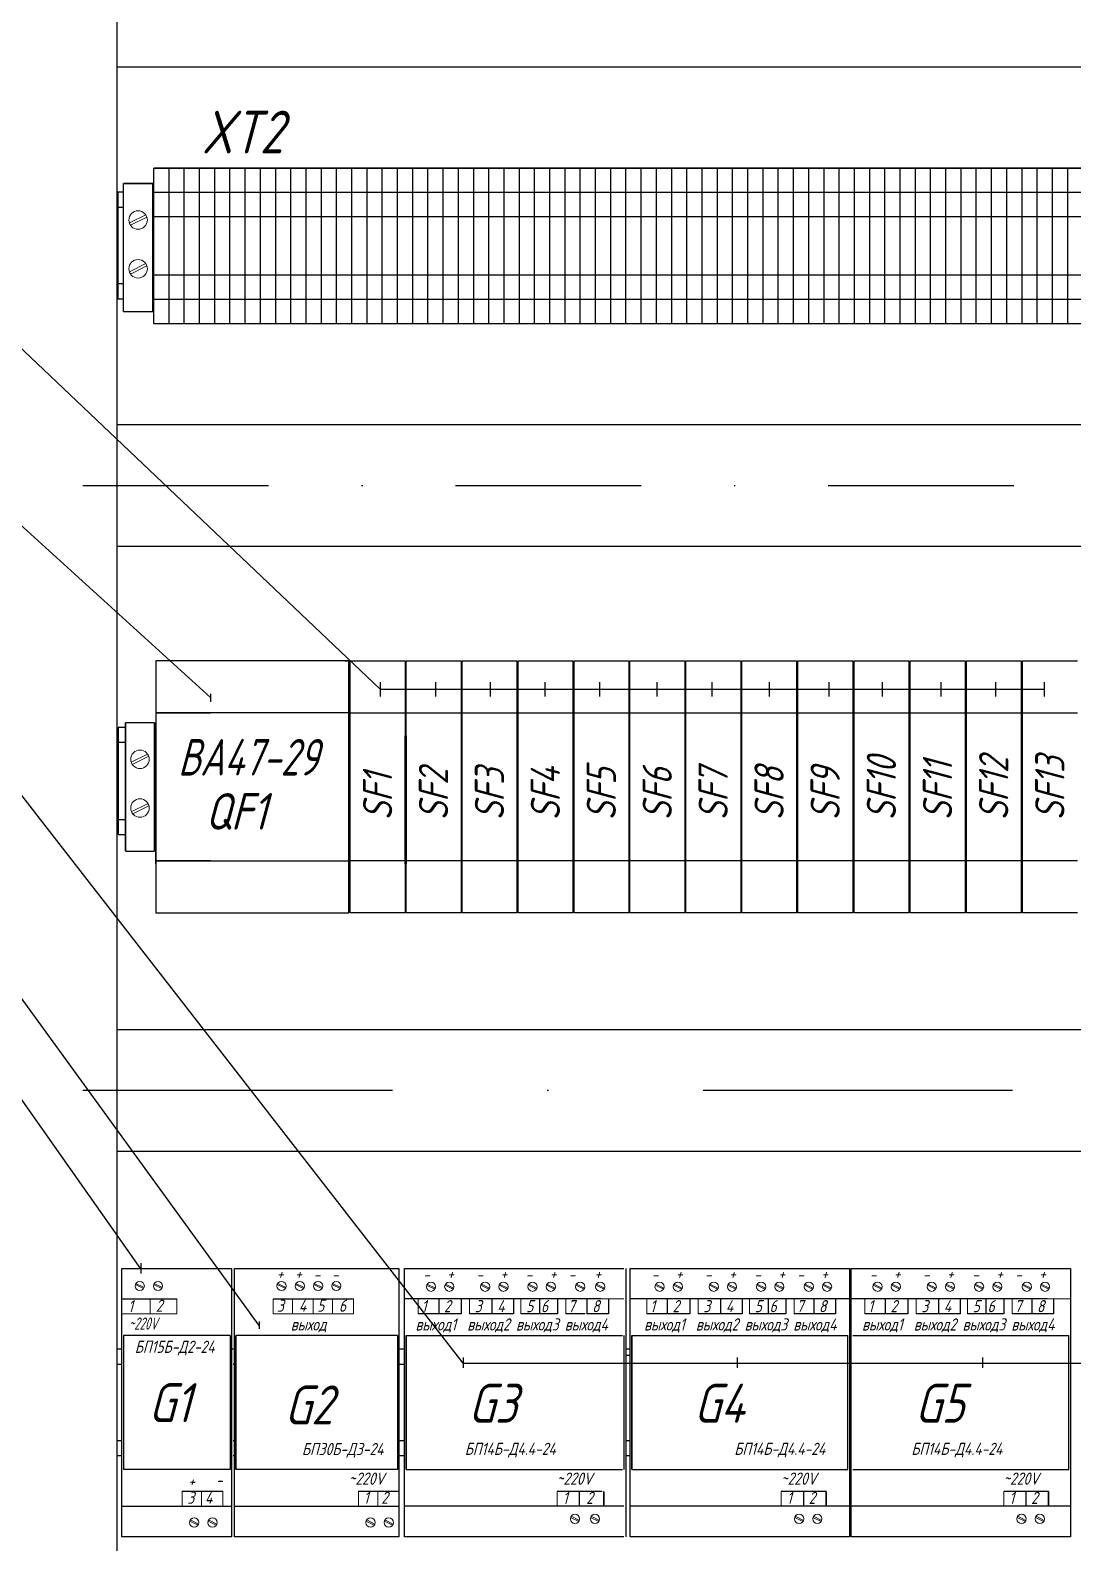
# Model space of a CAD drawing. Header units: millimetres. Extents: x 1012 to 5632, y 4 to 1530.
# Drawn here: x 1150.7 to 1236.3, y 441.6 to 565.6 of the extents above; entities that cross this region are included whole.
import ezdxf

# ---------------------------------------------------------------- set-up
doc = ezdxf.new("R2010")
doc.units = ezdxf.units.MM
doc.linetypes.add('DASHDOTX2', pattern=[50.8, 25.4, -12.7, 0, -12.7])
doc.styles.add('GOST тип А', font='GOST_A.TTF', dxfattribs={"oblique": 15})
doc.styles.get("Standard").update_dxf_attribs({"font": 'GOST_A.TTF', "width": 0.8, "oblique": 15, "height": 3})

msp = doc.modelspace()

# ---------------------------------------------------------------- linework, layer by layer
at = {"color": 7, "lineweight": 30}
for p, q in [((1157.8324, 624.5467), (1157.8324, 377.7865)), ((1157.8324, 562.6544), (1309.0824, 562.6544)), ((1202.1155, 554.3263), (1160.8655, 554.3263)), ((1160.8655, 541.5763), (1160.8655, 554.3263)), ((1162.1155, 541.5763), (1162.1155, 554.3263)), ((1163.3655, 541.5763), (1163.3655, 554.3263)), ((1164.6155, 541.5763), (1164.6155, 554.3263)), ((1165.8655, 541.5763), (1165.8655, 554.3263)), ((1167.1155, 541.5763), (1167.1155, 554.3263)), ((1168.3655, 541.5763), (1168.3655, 554.3263)), ((1169.6155, 541.5763), (1169.6155, 554.3263)), ((1170.8655, 541.5763), (1170.8655, 554.3263)), ((1172.1155, 541.5763), (1172.1155, 554.3263)), ((1173.3655, 541.5763), (1173.3655, 554.3263)), ((1174.6155, 541.5763), (1174.6155, 554.3263)), ((1175.8655, 541.5763), (1175.8655, 554.3263)), ((1177.1155, 541.5763), (1177.1155, 554.3263)), ((1178.3655, 541.5763), (1178.3655, 554.3263)), ((1179.6155, 541.5763), (1179.6155, 554.3263)), ((1180.8655, 541.5763), (1180.8655, 554.3263)), ((1182.1155, 541.5763), (1182.1155, 554.3263)), ((1183.3655, 541.5763), (1183.3655, 554.3263)), ((1184.6155, 541.5763), (1184.6155, 554.3263)), ((1185.8655, 541.5763), (1185.8655, 554.3263)), ((1187.1155, 541.5763), (1187.1155, 554.3263)), ((1188.3655, 541.5763), (1188.3655, 554.3263)), ((1189.6155, 541.5763), (1189.6155, 554.3263)), ((1190.8655, 541.5763), (1190.8655, 554.3263)), ((1192.1155, 541.5763), (1192.1155, 554.3263)), ((1192.1155, 541.5763), (1192.1155, 554.3263)), ((1193.3655, 541.5763), (1193.3655, 554.3263)), ((1193.3655, 541.5763), (1193.3655, 554.3263)), ((1194.6155, 541.5763), (1194.6155, 554.3263)), ((1194.6155, 541.5763), (1194.6155, 554.3263)), ((1195.8655, 541.5763), (1195.8655, 554.3263)), ((1195.8655, 541.5763), (1195.8655, 554.3263)), ((1197.1155, 541.5763), (1197.1155, 554.3263)), ((1197.1155, 541.5763), (1197.1155, 554.3263)), ((1198.3655, 541.5763), (1198.3655, 554.3263)), ((1198.3655, 541.5763), (1198.3655, 554.3263)), ((1199.6155, 541.5763), (1199.6155, 554.3263)), ((1199.6155, 541.5763), (1199.6155, 554.3263)), ((1200.8655, 541.5763), (1200.8655, 554.3263)), ((1200.8655, 541.5763), (1200.8655, 554.3263)), ((1200.8655, 541.5763), (1200.8655, 554.3263)), ((1202.1155, 541.5763), (1202.1155, 554.3263)), ((1202.1155, 541.5763), (1202.1155, 554.3263)), ((1202.1155, 541.5763), (1202.1155, 554.3263)), ((1305.8655, 554.3263), (1202.1155, 554.3263)), ((1203.3655, 541.5763), (1203.3655, 554.3263)), ((1203.3655, 541.5763), (1203.3655, 554.3263)), ((1204.6155, 541.5763), (1204.6155, 554.3263)), ((1204.6155, 541.5763), (1204.6155, 554.3263)), ((1205.8655, 541.5763), (1205.8655, 554.3263)), ((1205.8655, 541.5763), (1205.8655, 554.3263)), ((1207.1155, 541.5763), (1207.1155, 554.3263)), ((1208.3655, 541.5763), (1208.3655, 554.3263)), ((1209.6155, 541.5763), (1209.6155, 554.3263)), ((1210.8655, 541.5763), (1210.8655, 554.3263)), ((1212.1155, 541.5763), (1212.1155, 554.3263)), ((1213.3655, 541.5763), (1213.3655, 554.3263)), ((1214.6155, 541.5763), (1214.6155, 554.3263)), ((1215.8655, 541.5763), (1215.8655, 554.3263)), ((1215.8655, 541.5763), (1215.8655, 554.3263)), ((1217.1155, 541.5763), (1217.1155, 554.3263)), ((1217.1155, 541.5763), (1217.1155, 554.3263)), ((1218.3655, 541.5763), (1218.3655, 554.3263)), ((1218.3655, 541.5763), (1218.3655, 554.3263)), ((1219.6155, 541.5763), (1219.6155, 554.3263)), ((1219.6155, 541.5763), (1219.6155, 554.3263)), ((1220.8655, 541.5763), (1220.8655, 554.3263)), ((1220.8655, 541.5763), (1220.8655, 554.3263)), ((1222.1155, 541.5763), (1222.1155, 554.3263)), ((1222.1155, 541.5763), (1222.1155, 554.3263)), ((1223.3655, 541.5763), (1223.3655, 554.3263)), ((1223.3655, 541.5763), (1223.3655, 554.3263)), ((1224.6155, 541.5763), (1224.6155, 554.3263)), ((1224.6155, 541.5763), (1224.6155, 554.3263)), ((1225.8655, 541.5763), (1225.8655, 554.3263)), ((1225.8655, 541.5763), (1225.8655, 554.3263)), ((1227.1155, 541.5763), (1227.1155, 554.3263)), ((1227.1155, 541.5763), (1227.1155, 554.3263)), ((1227.1155, 541.5763), (1227.1155, 554.3263)), ((1228.3655, 541.5763), (1228.3655, 554.3263)), ((1228.3655, 541.5763), (1228.3655, 554.3263)), ((1228.3655, 541.5763), (1228.3655, 554.3263)), ((1229.6155, 541.5763), (1229.6155, 554.3263)), ((1229.6155, 541.5763), (1229.6155, 554.3263)), ((1230.8655, 541.5763), (1230.8655, 554.3263)), ((1230.8655, 541.5763), (1230.8655, 554.3263)), ((1232.1155, 541.5763), (1232.1155, 554.3263)), ((1232.1155, 541.5763), (1232.1155, 554.3263)), ((1233.3655, 541.5763), (1233.3655, 554.3263)), ((1233.3655, 541.5763), (1233.3655, 554.3263)), ((1234.6155, 541.5763), (1234.6155, 554.3263)), ((1234.6155, 541.5763), (1234.6155, 554.3263)), ((1235.8655, 541.5763), (1235.8655, 554.3263)), ((1235.8655, 541.5763), (1235.8655, 554.3263)), ((1158.3761, 552.3487), (1157.8993, 552.3487)), ((1157.8993, 552.3487), (1157.8993, 543.5987)), ((1158.1234, 552.3487), (1157.9025, 552.3487)), ((1158.3761, 542.5763), (1158.3761, 553.0763)), ((1158.3761, 553.0763), (1160.7761, 553.0763)), ((1160.7761, 542.5763), (1160.7761, 553.0763)), ((1305.8655, 552.3263), (1160.8761, 552.3263)), ((1158.3761, 551.0987), (1157.8993, 551.0987)), ((1158.1234, 551.0987), (1157.9237, 551.0987)), ((1305.8655, 550.3263), (1160.8761, 550.3263)), ((1158.3761, 544.8487), (1157.8993, 544.8487)), ((1158.1234, 544.8487), (1157.933, 544.8487)), ((1160.8761, 545.5763), (1305.8655, 545.5763)), ((1158.3761, 543.5987), (1157.8993, 543.5987)), ((1158.1234, 543.5987), (1157.933, 543.5987)), ((1160.8761, 543.5763), (1305.8655, 543.5763)), ((1158.3761, 542.5763), (1160.7761, 542.5763)), ((1160.8655, 541.5763), (1202.1155, 541.5763)), ((1202.1155, 541.5763), (1305.8655, 541.5763)), ((1157.8324, 533.3122), (1309.0824, 533.3122)), ((1157.8324, 523.3122), (1309.0824, 523.3122)), ((1161.0196, 513.9135), (1161.0196, 493.2632)), ((1176.864, 513.9135), (1161.0196, 513.9135)), ((1176.5469, 513.9135), (1176.864, 513.9135)), ((1176.864, 493.2632), (1176.864, 513.9135)), ((1176.989, 493.2632), (1176.989, 513.9135)), ((1176.989, 513.9135), (1181.489, 513.9135)), ((1181.489, 513.9135), (1181.489, 493.2632)), ((1181.5793, 493.2632), (1181.5793, 513.9135)), ((1181.5793, 513.9135), (1186.0793, 513.9135)), ((1186.0793, 513.9135), (1186.0793, 493.2632)), ((1186.1697, 493.2632), (1186.1697, 513.9135)), ((1186.1697, 513.9135), (1190.6697, 513.9135)), ((1190.6697, 513.9135), (1190.6697, 493.2632)), ((1190.7601, 493.2632), (1190.7601, 513.9135)), ((1190.7601, 513.9135), (1195.2601, 513.9135)), ((1195.2601, 513.9135), (1195.2601, 493.2632)), ((1195.3505, 493.2632), (1195.3505, 513.9135)), ((1195.3505, 513.9135), (1199.8505, 513.9135)), ((1199.8505, 513.9135), (1199.8505, 493.2632)), ((1199.9409, 493.2632), (1199.9409, 513.9135)), ((1199.9409, 513.9135), (1204.4409, 513.9135)), ((1204.4409, 513.9135), (1204.4409, 493.2632)), ((1204.5313, 493.2632), (1204.5313, 513.9135)), ((1204.5313, 513.9135), (1209.0313, 513.9135)), ((1209.0313, 513.9135), (1209.0313, 493.2632)), ((1209.1217, 493.2632), (1209.1217, 513.9135)), ((1209.1217, 513.9135), (1213.6217, 513.9135)), ((1213.6217, 513.9135), (1213.6217, 493.2632)), ((1213.7252, 493.2632), (1213.7252, 513.9135)), ((1213.7252, 513.9135), (1218.2252, 513.9135)), ((1218.2252, 513.9135), (1218.2252, 493.2632)), ((1218.3341, 493.2632), (1218.3341, 513.9135)), ((1218.3341, 513.9135), (1222.8341, 513.9135)), ((1222.8341, 513.9135), (1222.8341, 493.2632)), ((1222.9429, 493.2632), (1222.9429, 513.9135)), ((1222.9429, 513.9135), (1227.4429, 513.9135)), ((1227.4429, 513.9135), (1227.4429, 493.2632)), ((1227.5517, 493.2632), (1227.5517, 513.9135)), ((1227.5517, 513.9135), (1232.0517, 513.9135)), ((1232.0517, 513.9135), (1232.0517, 493.2632)), ((1232.1605, 493.2632), (1232.1605, 513.9135)), ((1232.1605, 513.9135), (1236.6605, 513.9135)), ((1160.9279, 508.844), (1158.5279, 508.844)), ((1158.5279, 498.344), (1158.5279, 508.844)), ((1158.5279, 498.344), (1158.5279, 508.844)), ((1158.5279, 508.844), (1158.5279, 498.344)), ((1158.5279, 498.344), (1158.5279, 508.844)), ((1158.5279, 498.344), (1158.5279, 508.844)), ((1158.5279, 508.844), (1158.5279, 498.344)), ((1158.5279, 498.344), (1158.5279, 508.844)), ((1158.5279, 498.344), (1158.5279, 508.844)), ((1158.5279, 498.344), (1158.5279, 508.844)), ((1158.5279, 498.344), (1158.5279, 508.844)), ((1158.5279, 508.844), (1158.5279, 498.344)), ((1158.5279, 498.344), (1158.5279, 508.844)), ((1158.5279, 498.344), (1158.5279, 508.844)), ((1158.5279, 508.844), (1158.5279, 498.344)), ((1160.9279, 498.344), (1160.9279, 508.844)), ((1160.9279, 508.844), (1160.9279, 498.344)), ((1160.9279, 498.344), (1160.9279, 508.844)), ((1160.9279, 508.844), (1160.9279, 498.344)), ((1160.9279, 498.344), (1160.9279, 508.844)), ((1160.9279, 498.344), (1160.9279, 508.844)), ((1160.9279, 498.344), (1160.9279, 508.844)), ((1160.9279, 508.844), (1160.9279, 498.344)), ((1160.9279, 498.344), (1160.9279, 508.844)), ((1160.9279, 498.344), (1160.9279, 508.844)), ((1157.9515, 508.4591), (1157.9515, 499.7091)), ((1158.5279, 508.4591), (1157.9515, 508.4591)), ((1161.0196, 497.2632), (1161.0196, 507.7632)), ((1181.489, 497.2632), (1181.489, 507.7632)), ((1181.5793, 497.2632), (1181.5793, 507.7632)), ((1181.5793, 507.7632), (1181.5793, 497.2632)), ((1181.5793, 497.2632), (1181.5793, 507.7632)), ((1181.5793, 497.2632), (1181.5793, 507.7632)), ((1181.5793, 497.2632), (1181.5793, 507.7632)), ((1181.5793, 507.7632), (1181.5793, 497.2632)), ((1181.5793, 497.2632), (1181.5793, 507.7632)), ((1181.5793, 497.2632), (1181.5793, 507.7632)), ((1158.5279, 507.2091), (1157.9515, 507.2091)), ((1176.9728, 507.3213), (1176.864, 507.3213)), ((1213.7252, 507.3213), (1213.6217, 507.3213)), ((1218.3341, 507.3213), (1218.2252, 507.3213)), ((1222.9429, 507.3213), (1222.8341, 507.3213)), ((1227.5517, 507.3213), (1227.4429, 507.3213)), ((1232.1605, 507.3213), (1232.0517, 507.3213)), ((1176.9728, 506.0713), (1176.864, 506.0713)), ((1213.7252, 506.0713), (1213.6217, 506.0713)), ((1218.3341, 506.0713), (1218.2252, 506.0713)), ((1222.9429, 506.0713), (1222.8341, 506.0713)), ((1227.5517, 506.0713), (1227.4429, 506.0713)), ((1232.1605, 506.0713), (1232.0517, 506.0713)), ((1158.5279, 500.8882), (1157.9515, 500.8882)), ((1158.5279, 499.6382), (1157.9515, 499.6382)), ((1176.9728, 499.8213), (1176.864, 499.8213)), ((1213.7252, 499.8213), (1213.6217, 499.8213)), ((1218.3341, 499.8213), (1218.2252, 499.8213)), ((1222.9429, 499.8213), (1222.8341, 499.8213)), ((1227.5517, 499.8213), (1227.4429, 499.8213)), ((1232.1605, 499.8213), (1232.0517, 499.8213)), ((1160.9279, 498.2731), (1158.5279, 498.2731)), ((1176.9728, 498.5713), (1176.864, 498.5713)), ((1213.7252, 498.5713), (1213.6217, 498.5713)), ((1218.3341, 498.5713), (1218.2252, 498.5713)), ((1222.9429, 498.5713), (1222.8341, 498.5713)), ((1227.5517, 498.5713), (1227.4429, 498.5713)), ((1232.1605, 498.5713), (1232.0517, 498.5713)), ((1161.0196, 493.2632), (1176.864, 493.2632)), ((1181.489, 493.2632), (1176.989, 493.2632)), ((1186.0793, 493.2632), (1181.5793, 493.2632)), ((1190.6697, 493.2632), (1186.1697, 493.2632)), ((1195.2601, 493.2632), (1190.7601, 493.2632)), ((1199.8505, 493.2632), (1195.3505, 493.2632)), ((1204.4409, 493.2632), (1199.9409, 493.2632)), ((1209.0313, 493.2632), (1204.5313, 493.2632)), ((1213.6217, 493.2632), (1209.1217, 493.2632)), ((1218.2252, 493.2632), (1213.7252, 493.2632)), ((1222.8341, 493.2632), (1218.3341, 493.2632)), ((1227.4429, 493.2632), (1222.9429, 493.2632)), ((1232.0517, 493.2632), (1227.5517, 493.2632)), ((1236.6605, 493.2632), (1232.1605, 493.2632)), ((1157.8324, 483.694), (1284.0824, 483.694)), ((1157.8324, 483.694), (1309.0824, 483.694)), ((1157.8324, 473.694), (1284.0824, 473.694)), ((1157.8324, 473.694), (1284.0824, 473.694)), ((1157.8324, 473.694), (1309.0824, 473.694)), ((1158.2522, 464.0795), (1167.2522, 464.0795)), ((1158.2522, 442.0795), (1158.2522, 464.0795)), ((1167.2522, 464.0795), (1167.2522, 442.0795)), ((1167.4768, 442.0795), (1167.4768, 464.0795)), ((1167.4768, 464.0795), (1180.9768, 464.0795)), ((1167.4768, 442.0795), (1167.4768, 464.0795)), ((1180.9768, 464.0795), (1180.9768, 442.0795)), ((1181.4489, 442.0795), (1181.4489, 464.0795)), ((1181.4489, 442.0795), (1181.4489, 464.0795)), ((1181.4489, 464.0795), (1199.4489, 464.0795)), ((1199.5908, 464.0795), (1199.5908, 442.0795)), ((1199.9593, 442.0795), (1199.9593, 464.0795)), ((1199.9593, 442.0795), (1199.9593, 464.0795)), ((1199.9593, 464.0795), (1217.9593, 464.0795)), ((1217.9593, 464.0795), (1217.9593, 442.0795)), ((1218.0967, 442.0795), (1218.0967, 464.0795)), ((1218.0967, 464.0795), (1236.0967, 464.0795)), ((1236.0967, 464.0795), (1236.0967, 442.0795)), ((1158.2293, 457.4545), (1157.8608, 457.4545)), ((1167.4768, 457.4545), (1167.2522, 457.4545)), ((1181.4489, 457.4545), (1180.9768, 457.4545)), ((1199.9593, 457.4545), (1199.5908, 457.4545)), ((1199.9593, 456.9545), (1199.5908, 456.9545)), ((1218.0815, 457.5416), (1218.0815, 457.5416)), ((1218.0815, 457.0416), (1218.0815, 457.0416)), ((1158.2293, 456.2045), (1157.8608, 456.2045)), ((1167.4768, 456.2045), (1167.3679, 456.2045)), ((1181.4489, 456.2045), (1180.9768, 456.2045)), ((1158.2293, 449.9545), (1157.8608, 449.9545)), ((1167.4768, 449.9545), (1167.3679, 449.9545)), ((1181.4489, 449.9545), (1180.9768, 449.9545)), ((1199.9593, 449.9545), (1199.5908, 449.9545)), ((1218.0696, 450.0416), (1218.0696, 450.0416)), ((1158.2293, 448.7045), (1157.8608, 448.7045)), ((1167.4768, 448.7045), (1167.3679, 448.7045)), ((1181.4489, 448.7045), (1180.9768, 448.7045)), ((1199.9593, 448.7045), (1199.5908, 448.7045)), ((1218.0696, 448.7916), (1218.0696, 448.7916)), ((1167.2522, 442.0795), (1158.2522, 442.0795)), ((1180.9768, 442.0795), (1167.4768, 442.0795)), ((1199.4489, 442.0795), (1181.4489, 442.0795)), ((1217.9593, 442.0795), (1199.9593, 442.0795)), ((1236.0967, 442.0795), (1218.0967, 442.0795))]:
    msp.add_line(p, q, dxfattribs=at)
at = {"color": 7}
for p, q in [((1179.4409, 511.609), (1134.8413, 553.8963)), ((1160.8655, 554.3263), (1262.1155, 554.3263)), ((1175.8655, 554.3263), (1175.8655, 554.3263)), ((1160.7761, 553.0763), (1158.3761, 553.0763)), ((1160.8655, 541.5763), (1175.8655, 541.5763)), ((1175.8655, 541.5763), (1175.8655, 541.5763)), ((1165.5196, 510.9135), (1134.4332, 539.0639)), ((1186.2398, 456.3146), (1133.7528, 523.7898)), ((1165.5196, 511.2043), (1165.5196, 510.5606)), ((1179.4409, 512.1751), (1179.4409, 510.9995)), ((1179.4409, 511.609), (1233.9324, 511.609)), ((1183.9863, 512.1751), (1183.9863, 510.9995)), ((1188.4638, 512.1751), (1188.4638, 510.9995)), ((1192.9414, 512.1751), (1192.9414, 510.9995)), ((1197.4529, 512.1751), (1197.4529, 510.9995)), ((1202.134, 512.1751), (1202.134, 510.9995)), ((1206.6572, 512.1751), (1206.6572, 510.9995)), ((1211.3722, 512.1751), (1211.3722, 510.9995)), ((1216.2568, 512.1751), (1216.2568, 510.9995)), ((1220.6326, 512.1751), (1220.6326, 510.9995)), ((1225.4622, 512.1751), (1225.4622, 510.9995)), ((1229.9397, 512.1751), (1229.9397, 510.9995)), ((1233.9424, 512.1751), (1233.9424, 510.9995)), ((1161.0196, 509.6635), (1165.5196, 509.6635)), ((1176.864, 509.6635), (1161.0196, 509.6635)), ((1177.0215, 509.6635), (1181.5215, 509.6635)), ((1181.5793, 509.6635), (1186.0793, 509.6635)), ((1186.1697, 509.6635), (1190.6697, 509.6635)), ((1190.7601, 509.6635), (1195.2601, 509.6635)), ((1195.3505, 509.6635), (1199.8505, 509.6635)), ((1199.9409, 509.6635), (1204.4409, 509.6635)), ((1204.5313, 509.6635), (1209.0313, 509.6635)), ((1209.1217, 509.6635), (1213.6217, 509.6635)), ((1213.7252, 509.6635), (1218.2252, 509.6635)), ((1218.3341, 509.6635), (1222.8341, 509.6635)), ((1222.9429, 509.6635), (1227.4429, 509.6635)), ((1227.5517, 509.6635), (1232.0517, 509.6635)), ((1232.1605, 509.6635), (1236.6605, 509.6635)), ((1169.5075, 459.3964), (1134.1026, 508.1118)), ((1159.7925, 464.0475), (1133.978, 500.6822)), ((1170.265, 500.4999), (1170.265, 500.4999)), ((1165.5196, 497.5132), (1161.0196, 497.5132)), ((1161.0196, 497.5132), (1176.864, 497.5132)), ((1181.4882, 497.5132), (1176.9882, 497.5132)), ((1186.0793, 497.5132), (1181.5793, 497.5132)), ((1190.6697, 497.5132), (1186.1697, 497.5132)), ((1195.2601, 497.5132), (1190.7601, 497.5132)), ((1199.8505, 497.5132), (1195.3505, 497.5132)), ((1204.4409, 497.5132), (1199.9409, 497.5132)), ((1209.0313, 497.5132), (1204.5313, 497.5132)), ((1213.6217, 497.5132), (1209.1217, 497.5132)), ((1218.2252, 497.5132), (1213.7252, 497.5132)), ((1222.8341, 497.5132), (1218.3341, 497.5132)), ((1227.4429, 497.5132), (1222.9429, 497.5132)), ((1232.0517, 497.5132), (1227.5517, 497.5132)), ((1236.6605, 497.5132), (1232.1605, 497.5132)), ((1159.7925, 464.5053), (1159.7925, 463.6688)), ((1158.2522, 461.5795), (1162.7522, 461.5795)), ((1158.2522, 461.5795), (1162.7522, 461.5795)), ((1170.6544, 461.5795), (1177.2409, 461.5795)), ((1170.6544, 461.5795), (1177.2409, 461.5795)), ((1170.6544, 461.5795), (1177.2409, 461.5795)), ((1170.6544, 461.5795), (1177.2409, 461.5795)), ((1197.5392, 461.5795), (1181.4489, 461.5795)), ((1183.9071, 461.5795), (1181.4489, 461.5795)), ((1184.2455, 461.5795), (1184.2455, 460.3637)), ((1186.0873, 461.5795), (1186.0873, 460.3637)), ((1188.6121, 461.5795), (1188.6121, 460.3637)), ((1190.3907, 461.5795), (1190.3907, 460.3637)), ((1192.5104, 461.5795), (1192.5104, 460.3637)), ((1193.9858, 461.5795), (1193.9858, 460.3637)), ((1196.4026, 461.5795), (1196.4026, 460.3637)), ((1198.1812, 461.5795), (1198.1812, 460.3637)), ((1217.9593, 461.5795), (1199.9593, 461.5795)), ((1203.0059, 461.5795), (1203.0059, 460.3637)), ((1204.8478, 461.5795), (1204.8478, 460.3637)), ((1207.3725, 461.5795), (1207.3725, 460.3637)), ((1209.1512, 461.5795), (1209.1512, 460.3637)), ((1211.2708, 461.5795), (1211.2708, 460.3637)), ((1212.7462, 461.5795), (1212.7462, 460.3637)), ((1215.021, 461.5795), (1215.021, 460.3637)), ((1216.7997, 461.5795), (1216.7997, 460.3637)), ((1234.1871, 461.5795), (1218.0967, 461.5795)), ((1220.5549, 461.5795), (1218.0967, 461.5795)), ((1220.8933, 461.5795), (1220.8933, 460.3637)), ((1222.7352, 461.5795), (1222.7352, 460.3637)), ((1225.26, 461.5795), (1225.26, 460.3637)), ((1227.0386, 461.5795), (1227.0386, 460.3637)), ((1229.1582, 461.5795), (1229.1582, 460.3637)), ((1230.6337, 461.5795), (1230.6337, 460.3637)), ((1232.9084, 461.5795), (1232.9084, 460.3637)), ((1234.6871, 461.5795), (1234.6871, 460.3637)), ((1184.2455, 460.3637), (1182.5652, 460.3637)), ((1186.0873, 460.3637), (1184.2455, 460.3637)), ((1188.6121, 460.3637), (1186.7703, 460.3637)), ((1190.3907, 460.3637), (1188.6121, 460.3637)), ((1192.8272, 460.3637), (1190.9853, 460.3637)), ((1193.9858, 460.3637), (1192.8272, 460.3637)), ((1196.2606, 460.3637), (1194.6688, 460.3637)), ((1198.1812, 460.3637), (1196.4026, 460.3637)), ((1203.0059, 460.3637), (1201.3256, 460.3637)), ((1204.8478, 460.3637), (1203.0059, 460.3637)), ((1207.3725, 460.3637), (1205.5307, 460.3637)), ((1209.1512, 460.3637), (1207.3725, 460.3637)), ((1211.5876, 460.3637), (1209.7458, 460.3637)), ((1212.7462, 460.3637), (1211.5876, 460.3637)), ((1215.021, 460.3637), (1213.4292, 460.3637)), ((1216.7997, 460.3637), (1215.021, 460.3637)), ((1220.8933, 460.3637), (1219.2131, 460.3637)), ((1222.7352, 460.3637), (1220.8933, 460.3637)), ((1225.26, 460.3637), (1223.4181, 460.3637)), ((1227.0386, 460.3637), (1225.26, 460.3637)), ((1229.475, 460.3637), (1227.6332, 460.3637)), ((1230.6337, 460.3637), (1229.475, 460.3637)), ((1232.9084, 460.3637), (1231.3166, 460.3637)), ((1234.6871, 460.3637), (1232.9084, 460.3637)), ((1169.5075, 459.7323), (1169.5075, 459.1306)), ((1167.1272, 458.5795), (1158.3772, 458.5795)), ((1158.3772, 458.5795), (1158.3772, 447.5795)), ((1167.1272, 458.5795), (1167.1272, 447.5795)), ((1167.6018, 447.5795), (1167.6018, 458.5795)), ((1167.6018, 458.5795), (1167.6018, 447.5795)), ((1180.8518, 458.5795), (1167.6018, 458.5795)), ((1180.8518, 458.5795), (1180.8518, 447.5795)), ((1181.5739, 458.5795), (1181.5739, 447.5795)), ((1181.5739, 447.5795), (1181.5739, 458.5795)), ((1181.5739, 458.5795), (1199.3239, 458.5795)), ((1199.4658, 447.5795), (1199.4658, 458.5795)), ((1200.0843, 458.5795), (1200.0843, 447.5795)), ((1200.0843, 447.5795), (1200.0843, 458.5795)), ((1200.0843, 458.5795), (1217.8343, 458.5795)), ((1217.8343, 447.5795), (1217.8343, 458.5795)), ((1218.2217, 458.5795), (1235.9717, 458.5795)), ((1235.9717, 447.5795), (1235.9717, 458.5795)), ((1186.2398, 456.7724), (1186.2398, 455.9359)), ((1208.7447, 456.7724), (1208.7447, 455.9359)), ((1228.8708, 456.7724), (1228.8708, 455.9359)), ((1186.2398, 456.3146), (1246.8166, 456.3146)), ((1167.1272, 447.5795), (1158.3772, 447.5795)), ((1180.8518, 447.5795), (1167.6018, 447.5795)), ((1181.5739, 447.5795), (1199.3239, 447.5795)), ((1200.0843, 447.5795), (1217.8343, 447.5795)), ((1218.2217, 447.5795), (1235.9717, 447.5795)), ((1163.1996, 445.8087), (1166.5156, 445.8087)), ((1163.9736, 445.8087), (1166.5156, 445.8087)), ((1163.9736, 445.8087), (1166.5156, 445.8087)), ((1163.9736, 445.8087), (1166.5156, 445.8087)), ((1177.6694, 445.8087), (1180.9855, 445.8087)), ((1178.4434, 445.8087), (1180.9855, 445.8087)), ((1178.4434, 445.8087), (1180.9855, 445.8087)), ((1178.4434, 445.8087), (1180.9855, 445.8087)), ((1195.8078, 445.7953), (1193.966, 445.7953)), ((1197.6496, 445.7953), (1195.8078, 445.7953)), ((1195.8078, 444.5795), (1195.8078, 445.7953)), ((1197.7916, 445.7953), (1197.7916, 444.5795)), ((1197.7916, 444.5795), (1197.7916, 445.7953)), ((1214.1997, 445.7953), (1212.3579, 445.7953)), ((1216.0416, 445.7953), (1214.1997, 445.7953)), ((1214.1997, 444.5795), (1214.1997, 445.7953)), ((1216.0416, 445.7953), (1216.0416, 444.5795)), ((1216.0416, 444.5795), (1216.0416, 445.7953)), ((1232.4556, 445.7953), (1230.6138, 445.7953)), ((1234.2975, 445.7953), (1232.4556, 445.7953)), ((1232.4556, 444.5795), (1232.4556, 445.7953)), ((1234.2975, 445.7953), (1234.2975, 444.5795)), ((1234.2975, 444.5795), (1234.2975, 445.7953)), ((1158.2522, 444.5795), (1167.2522, 444.5795)), ((1167.4768, 444.5795), (1180.9768, 444.5795)), ((1195.8078, 444.5795), (1181.4489, 444.5795)), ((1199.4489, 444.5795), (1195.8078, 444.5795)), ((1214.4497, 444.5795), (1199.9593, 444.5795)), ((1217.9593, 444.5795), (1214.1997, 444.5795)), ((1232.4556, 444.5795), (1218.0967, 444.5795)), ((1236.0967, 444.5795), (1232.4556, 444.5795))]:
    msp.add_line(p, q, dxfattribs=at)
at = {"color": 7, "linetype": 'Continuous', "lineweight": 0}
for p, q in [((1158.8572, 549.8332), (1160.2032, 550.5039)), ((1158.9491, 549.6488), (1160.2951, 550.3194)), ((1158.8572, 545.8332), (1160.2032, 546.5039)), ((1158.9491, 545.6488), (1160.2951, 546.3194)), ((1159.009, 505.6009), (1160.3549, 506.2716)), ((1159.1009, 505.4165), (1160.4468, 506.0871)), ((1159.009, 501.53), (1160.3549, 502.2006)), ((1159.1009, 501.3455), (1160.4468, 502.0162)), ((1160.0224, 462.4273), (1159.3494, 462.7627)), ((1160.0224, 462.4273), (1159.3494, 462.7627)), ((1160.0684, 462.5196), (1159.3954, 462.8549)), ((1160.0684, 462.5196), (1159.3954, 462.8549)), ((1161.5224, 462.4273), (1160.8494, 462.7627)), ((1161.5224, 462.4273), (1160.8494, 462.7627)), ((1161.5684, 462.5196), (1160.8954, 462.8549)), ((1161.5684, 462.5196), (1160.8954, 462.8549)), ((1171.6595, 462.4273), (1170.9866, 462.7627)), ((1171.6595, 462.4273), (1170.9866, 462.7627)), ((1171.7055, 462.5196), (1171.0325, 462.8549)), ((1171.7055, 462.5196), (1171.0325, 462.8549)), ((1173.1595, 462.4273), (1172.4866, 462.7627)), ((1173.1595, 462.4273), (1172.4866, 462.7627)), ((1173.2055, 462.5196), (1172.5325, 462.8549)), ((1173.2055, 462.5196), (1172.5325, 462.8549)), ((1174.6595, 462.4273), (1173.9866, 462.7627)), ((1174.6595, 462.4273), (1173.9866, 462.7627)), ((1174.7055, 462.5196), (1174.0325, 462.8549)), ((1174.7055, 462.5196), (1174.0325, 462.8549)), ((1176.1595, 462.4273), (1175.4866, 462.7627)), ((1176.1595, 462.4273), (1175.4866, 462.7627)), ((1176.2055, 462.5196), (1175.5325, 462.8549)), ((1176.2055, 462.5196), (1175.5325, 462.8549)), ((1183.9722, 462.462), (1183.2993, 462.7973)), ((1183.9722, 462.462), (1183.2993, 462.7973)), ((1185.4722, 462.462), (1184.7993, 462.7973)), ((1185.4722, 462.462), (1184.7993, 462.7973)), ((1188.4174, 462.462), (1187.7445, 462.7973)), ((1188.4174, 462.462), (1187.7445, 462.7973)), ((1189.9174, 462.462), (1189.2445, 462.7973)), ((1189.9174, 462.462), (1189.2445, 462.7973)), ((1192.3014, 462.462), (1191.6284, 462.7973)), ((1192.3014, 462.462), (1191.6284, 462.7973)), ((1193.8014, 462.462), (1193.1284, 462.7973)), ((1193.8014, 462.462), (1193.1284, 462.7973)), ((1196.2155, 462.462), (1195.5425, 462.7973)), ((1196.2155, 462.462), (1195.5425, 462.7973)), ((1197.8574, 462.462), (1197.1844, 462.7973)), ((1197.8574, 462.462), (1197.1844, 462.7973)), ((1202.7326, 462.462), (1202.0597, 462.7973)), ((1202.7326, 462.462), (1202.0597, 462.7973)), ((1204.2326, 462.462), (1203.5597, 462.7973)), ((1204.2326, 462.462), (1203.5597, 462.7973)), ((1207.1778, 462.462), (1206.5049, 462.7973)), ((1207.1778, 462.462), (1206.5049, 462.7973)), ((1208.6778, 462.462), (1208.0049, 462.7973)), ((1208.6778, 462.462), (1208.0049, 462.7973)), ((1211.0618, 462.462), (1210.3888, 462.7973)), ((1211.0618, 462.462), (1210.3888, 462.7973)), ((1212.5618, 462.462), (1211.8888, 462.7973)), ((1212.5618, 462.462), (1211.8888, 462.7973)), ((1214.9759, 462.462), (1214.3029, 462.7973)), ((1214.9759, 462.462), (1214.3029, 462.7973)), ((1216.4759, 462.462), (1215.8029, 462.7973)), ((1216.4759, 462.462), (1215.8029, 462.7973)), ((1220.62, 462.462), (1219.9471, 462.7973)), ((1220.62, 462.462), (1219.9471, 462.7973)), ((1222.12, 462.462), (1221.4471, 462.7973)), ((1222.12, 462.462), (1221.4471, 462.7973)), ((1225.0652, 462.462), (1224.3923, 462.7973)), ((1225.0652, 462.462), (1224.3923, 462.7973)), ((1226.5652, 462.462), (1225.8923, 462.7973)), ((1226.5652, 462.462), (1225.8923, 462.7973)), ((1228.9492, 462.462), (1228.2762, 462.7973)), ((1228.9492, 462.462), (1228.2762, 462.7973)), ((1230.4492, 462.462), (1229.7762, 462.7973)), ((1230.4492, 462.462), (1229.7762, 462.7973)), ((1232.8633, 462.462), (1232.1903, 462.7973)), ((1232.8633, 462.462), (1232.1903, 462.7973)), ((1234.3633, 462.462), (1233.6903, 462.7973)), ((1234.3633, 462.462), (1233.6903, 462.7973)), ((1160.5548, 461.5795), (1160.5548, 460.3637)), ((1162.7522, 461.5795), (1162.7522, 460.3637)), ((1170.6544, 461.5795), (1170.6544, 460.3637)), ((1172.2404, 461.5795), (1172.2404, 460.3637)), ((1173.9476, 461.5795), (1173.9476, 460.3637)), ((1175.5336, 461.5795), (1175.5336, 460.3637)), ((1177.2409, 461.5795), (1177.2409, 460.3637)), ((1181.4489, 461.5795), (1199.4489, 461.5795)), ((1182.5652, 461.5795), (1182.5652, 460.3637)), ((1182.5652, 460.3637), (1182.5652, 461.5795)), ((1183.9263, 462.3698), (1183.2533, 462.7051)), ((1183.9263, 462.3698), (1183.2533, 462.7051)), ((1184.2455, 460.3637), (1184.2455, 461.5795)), ((1184.2455, 461.5795), (1186.0873, 461.5795)), ((1185.4263, 462.3698), (1184.7533, 462.7051)), ((1185.4263, 462.3698), (1184.7533, 462.7051)), ((1186.7703, 460.3637), (1186.7703, 461.5795)), ((1186.7703, 461.5795), (1188.6121, 461.5795)), ((1188.3715, 462.3698), (1187.6985, 462.7051)), ((1188.3715, 462.3698), (1187.6985, 462.7051)), ((1188.6121, 460.3637), (1188.6121, 461.5795)), ((1188.6121, 461.5795), (1190.3907, 461.5795)), ((1189.8715, 462.3698), (1189.1985, 462.7051)), ((1189.8715, 462.3698), (1189.1985, 462.7051)), ((1190.9853, 460.3637), (1190.9853, 461.5795)), ((1190.9853, 461.5795), (1192.8272, 461.5795)), ((1192.2554, 462.3698), (1191.5825, 462.7051)), ((1192.2554, 462.3698), (1191.5825, 462.7051)), ((1192.8272, 461.5795), (1193.9858, 461.5795)), ((1193.7554, 462.3698), (1193.0825, 462.7051)), ((1193.7554, 462.3698), (1193.0825, 462.7051)), ((1194.4188, 461.5795), (1196.2606, 461.5795)), ((1194.6688, 460.3637), (1194.6688, 461.5795)), ((1196.1695, 462.3698), (1195.4965, 462.7051)), ((1196.1695, 462.3698), (1195.4965, 462.7051)), ((1196.4026, 460.3637), (1196.4026, 461.5795)), ((1196.4026, 461.5795), (1198.1812, 461.5795)), ((1197.8114, 462.3698), (1197.1385, 462.7051)), ((1197.8114, 462.3698), (1197.1385, 462.7051)), ((1199.9593, 461.5795), (1216.7093, 461.5795)), ((1201.3256, 461.5795), (1201.3256, 460.3637)), ((1201.3256, 460.3637), (1201.3256, 461.5795)), ((1202.6867, 462.3698), (1202.0137, 462.7051)), ((1202.6867, 462.3698), (1202.0137, 462.7051)), ((1203.0059, 460.3637), (1203.0059, 461.5795)), ((1203.0059, 461.5795), (1204.8478, 461.5795)), ((1204.1867, 462.3698), (1203.5137, 462.7051)), ((1204.1867, 462.3698), (1203.5137, 462.7051)), ((1205.5307, 460.3637), (1205.5307, 461.5795)), ((1205.5307, 461.5795), (1207.3725, 461.5795)), ((1207.1319, 462.3698), (1206.4589, 462.7051)), ((1207.1319, 462.3698), (1206.4589, 462.7051)), ((1207.3725, 460.3637), (1207.3725, 461.5795)), ((1207.3725, 461.5795), (1209.1512, 461.5795)), ((1208.6319, 462.3698), (1207.9589, 462.7051)), ((1208.6319, 462.3698), (1207.9589, 462.7051)), ((1209.7458, 460.3637), (1209.7458, 461.5795)), ((1209.7458, 461.5795), (1211.5876, 461.5795)), ((1211.0158, 462.3698), (1210.3429, 462.7051)), ((1211.0158, 462.3698), (1210.3429, 462.7051)), ((1211.5876, 461.5795), (1212.7462, 461.5795)), ((1212.5158, 462.3698), (1211.8429, 462.7051)), ((1212.5158, 462.3698), (1211.8429, 462.7051)), ((1213.1792, 461.5795), (1215.021, 461.5795)), ((1213.4292, 460.3637), (1213.4292, 461.5795)), ((1214.9299, 462.3698), (1214.257, 462.7051)), ((1214.9299, 462.3698), (1214.257, 462.7051)), ((1215.021, 460.3637), (1215.021, 461.5795)), ((1215.021, 461.5795), (1216.7997, 461.5795)), ((1216.4299, 462.3698), (1215.757, 462.7051)), ((1216.4299, 462.3698), (1215.757, 462.7051)), ((1218.0967, 461.5795), (1236.0967, 461.5795)), ((1219.2131, 461.5795), (1219.2131, 460.3637)), ((1219.2131, 460.3637), (1219.2131, 461.5795)), ((1220.5741, 462.3698), (1219.9011, 462.7051)), ((1220.5741, 462.3698), (1219.9011, 462.7051)), ((1220.8933, 460.3637), (1220.8933, 461.5795)), ((1220.8933, 461.5795), (1222.7352, 461.5795)), ((1222.0741, 462.3698), (1221.4011, 462.7051)), ((1222.0741, 462.3698), (1221.4011, 462.7051)), ((1223.4181, 460.3637), (1223.4181, 461.5795)), ((1223.4181, 461.5795), (1225.26, 461.5795)), ((1225.0193, 462.3698), (1224.3463, 462.7051)), ((1225.0193, 462.3698), (1224.3463, 462.7051)), ((1225.26, 460.3637), (1225.26, 461.5795)), ((1225.26, 461.5795), (1227.0386, 461.5795)), ((1226.5193, 462.3698), (1225.8463, 462.7051)), ((1226.5193, 462.3698), (1225.8463, 462.7051)), ((1227.6332, 460.3637), (1227.6332, 461.5795)), ((1227.6332, 461.5795), (1229.475, 461.5795)), ((1228.9033, 462.3698), (1228.2303, 462.7051)), ((1228.9033, 462.3698), (1228.2303, 462.7051)), ((1229.475, 461.5795), (1230.6337, 461.5795)), ((1230.4033, 462.3698), (1229.7303, 462.7051)), ((1230.4033, 462.3698), (1229.7303, 462.7051)), ((1231.0666, 461.5795), (1232.9084, 461.5795)), ((1231.3166, 460.3637), (1231.3166, 461.5795)), ((1232.8173, 462.3698), (1232.1444, 462.7051)), ((1232.8173, 462.3698), (1232.1444, 462.7051)), ((1232.9084, 460.3637), (1232.9084, 461.5795)), ((1232.9084, 461.5795), (1234.6871, 461.5795)), ((1234.3173, 462.3698), (1233.6444, 462.7051)), ((1234.3173, 462.3698), (1233.6444, 462.7051)), ((1162.7522, 460.3637), (1158.2522, 460.3637)), ((1173.9476, 460.3637), (1170.6744, 460.3637)), ((1177.2409, 460.3637), (1173.9676, 460.3637)), ((1163.1996, 445.8087), (1163.1996, 444.5929)), ((1164.7815, 445.8087), (1164.7815, 444.5929)), ((1166.5156, 445.8087), (1166.5156, 444.5929)), ((1177.6694, 445.8087), (1177.6694, 444.5929)), ((1179.2513, 445.8087), (1179.2513, 444.5929)), ((1180.9855, 445.8087), (1180.9855, 444.5929)), ((1193.966, 445.7953), (1193.966, 444.5795)), ((1195.8078, 445.7953), (1195.8078, 444.5795)), ((1212.3579, 445.7953), (1212.3579, 444.5795)), ((1214.1997, 445.7953), (1214.1997, 444.5795)), ((1230.6138, 445.7953), (1230.6138, 444.5795)), ((1232.4556, 445.7953), (1232.4556, 444.5795)), ((1166.5156, 444.5929), (1163.1996, 444.5929)), ((1180.9855, 444.5929), (1177.6694, 444.5929)), ((1193.966, 444.5795), (1195.8078, 444.5795)), ((1195.8078, 444.5795), (1197.6496, 444.5795)), ((1212.3579, 444.5795), (1214.1997, 444.5795)), ((1214.1997, 444.5795), (1216.0416, 444.5795)), ((1230.6138, 444.5795), (1232.4556, 444.5795)), ((1232.4556, 444.5795), (1234.2975, 444.5795)), ((1164.4917, 443.0262), (1163.8187, 443.3615)), ((1164.4917, 443.0262), (1163.8187, 443.3615)), ((1164.5376, 443.1184), (1163.8647, 443.4537)), ((1164.5376, 443.1184), (1163.8647, 443.4537)), ((1165.9917, 443.0262), (1165.3187, 443.3615)), ((1165.9917, 443.0262), (1165.3187, 443.3615)), ((1166.0376, 443.1184), (1165.3647, 443.4537)), ((1166.0376, 443.1184), (1165.3647, 443.4537)), ((1178.9615, 443.0262), (1178.2885, 443.3615)), ((1178.9615, 443.0262), (1178.2885, 443.3615)), ((1179.0075, 443.1184), (1178.3345, 443.4537)), ((1179.0075, 443.1184), (1178.3345, 443.4537)), ((1180.4615, 443.0262), (1179.7885, 443.3615)), ((1180.4615, 443.0262), (1179.7885, 443.3615)), ((1180.5075, 443.1184), (1179.8345, 443.4537)), ((1180.5075, 443.1184), (1179.8345, 443.4537)), ((1195.7429, 443.3227), (1195.07, 443.658)), ((1195.7429, 443.3227), (1195.07, 443.658)), ((1195.7889, 443.4149), (1195.1159, 443.7503)), ((1195.7889, 443.4149), (1195.1159, 443.7503)), ((1197.3849, 443.3227), (1196.7119, 443.658)), ((1197.3849, 443.3227), (1196.7119, 443.658)), ((1197.4308, 443.4149), (1196.7578, 443.7503)), ((1197.4308, 443.4149), (1196.7578, 443.7503)), ((1214.1349, 443.3227), (1213.4619, 443.658)), ((1214.1349, 443.3227), (1213.4619, 443.658)), ((1214.1808, 443.4149), (1213.5078, 443.7503)), ((1214.1808, 443.4149), (1213.5078, 443.7503)), ((1215.6349, 443.3227), (1214.9619, 443.658)), ((1215.6349, 443.3227), (1214.9619, 443.658)), ((1215.6808, 443.4149), (1215.0078, 443.7503)), ((1215.6808, 443.4149), (1215.0078, 443.7503)), ((1232.3908, 443.3227), (1231.7178, 443.658)), ((1232.3908, 443.3227), (1231.7178, 443.658)), ((1232.4367, 443.4149), (1231.7637, 443.7503)), ((1232.4367, 443.4149), (1231.7637, 443.7503)), ((1233.8908, 443.3227), (1233.2178, 443.658)), ((1233.8908, 443.3227), (1233.2178, 443.658)), ((1233.9367, 443.4149), (1233.2637, 443.7503)), ((1233.9367, 443.4149), (1233.2637, 443.7503))]:
    msp.add_line(p, q, dxfattribs=at)
at = {"color": 7, "linetype": 'DASHDOTX2', "ltscale": 0.6}
msp.add_line((1155.0465, 528.3103), (1315.4277, 528.3103), dxfattribs=at)
at = {"color": 7, "linetype": 'DASHDOTX2'}
msp.add_line((1155.0465, 478.6921), (1311.0568, 478.6921), dxfattribs=at)
at = {"color": 7, "linetype": 'Continuous', "lineweight": 0}
for centre, radius in [((1159.5761, 550.0763), 0.7589), ((1159.5761, 546.0763), 0.7589), ((1159.7279, 505.844), 0.7589), ((1159.7279, 501.844), 0.7589), ((1159.7089, 462.6411), 0.3795), ((1159.7089, 462.6411), 0.3795), ((1161.2089, 462.6411), 0.3795), ((1161.2089, 462.6411), 0.3795), ((1171.346, 462.6411), 0.3795), ((1171.346, 462.6411), 0.3795), ((1172.846, 462.6411), 0.3795), ((1172.846, 462.6411), 0.3795), ((1174.346, 462.6411), 0.3795), ((1174.346, 462.6411), 0.3795), ((1175.846, 462.6411), 0.3795), ((1175.846, 462.6411), 0.3795), ((1183.6128, 462.5835), 0.3795), ((1183.6128, 462.5835), 0.3795), ((1185.1128, 462.5835), 0.3795), ((1185.1128, 462.5835), 0.3795), ((1188.058, 462.5835), 0.3795), ((1188.058, 462.5835), 0.3795), ((1189.558, 462.5835), 0.3795), ((1189.558, 462.5835), 0.3795), ((1191.9419, 462.5835), 0.3795), ((1191.9419, 462.5835), 0.3795), ((1193.4419, 462.5835), 0.3795), ((1193.4419, 462.5835), 0.3795), ((1195.856, 462.5835), 0.3795), ((1195.856, 462.5835), 0.3795), ((1197.4979, 462.5835), 0.3795), ((1197.4979, 462.5835), 0.3795), ((1202.3732, 462.5835), 0.3795), ((1202.3732, 462.5835), 0.3795), ((1203.8732, 462.5835), 0.3795), ((1203.8732, 462.5835), 0.3795), ((1206.8184, 462.5835), 0.3795), ((1206.8184, 462.5835), 0.3795), ((1208.3184, 462.5835), 0.3795), ((1208.3184, 462.5835), 0.3795), ((1210.7023, 462.5835), 0.3795), ((1210.7023, 462.5835), 0.3795), ((1212.2023, 462.5835), 0.3795), ((1212.2023, 462.5835), 0.3795), ((1214.6164, 462.5835), 0.3795), ((1214.6164, 462.5835), 0.3795), ((1216.1164, 462.5835), 0.3795), ((1216.1164, 462.5835), 0.3795), ((1220.2606, 462.5835), 0.3795), ((1220.2606, 462.5835), 0.3795), ((1221.7606, 462.5835), 0.3795), ((1221.7606, 462.5835), 0.3795), ((1224.7058, 462.5835), 0.3795), ((1224.7058, 462.5835), 0.3795), ((1226.2058, 462.5835), 0.3795), ((1226.2058, 462.5835), 0.3795), ((1228.5898, 462.5835), 0.3795), ((1228.5898, 462.5835), 0.3795), ((1230.0898, 462.5835), 0.3795), ((1230.0898, 462.5835), 0.3795), ((1232.5038, 462.5835), 0.3795), ((1232.5038, 462.5835), 0.3795), ((1234.0038, 462.5835), 0.3795), ((1234.0038, 462.5835), 0.3795), ((1164.1782, 443.24), 0.3795), ((1164.1782, 443.24), 0.3795), ((1165.6782, 443.24), 0.3795), ((1165.6782, 443.24), 0.3795), ((1178.648, 443.24), 0.3795), ((1178.648, 443.24), 0.3795), ((1180.148, 443.24), 0.3795), ((1180.148, 443.24), 0.3795), ((1195.4294, 443.5365), 0.3795), ((1195.4294, 443.5365), 0.3795), ((1197.0713, 443.5365), 0.3795), ((1197.0713, 443.5365), 0.3795), ((1213.8213, 443.5365), 0.3795), ((1213.8213, 443.5365), 0.3795), ((1215.3213, 443.5365), 0.3795), ((1215.3213, 443.5365), 0.3795), ((1232.0772, 443.5365), 0.3795), ((1232.0772, 443.5365), 0.3795), ((1233.5772, 443.5365), 0.3795), ((1233.5772, 443.5365), 0.3795)]:
    msp.add_circle(centre, radius, dxfattribs=at)

# ---------------------------------------------------------------- texts
at = {"color": 7, "style": 'GOST тип А', "oblique": 15}
for s, height, p in [('XT2', 3.5, (1164.7896, 555.5446)), ('QF1', 3, (1165.0782, 500.0721))]:
    msp.add_text(s, height=height, dxfattribs=at).set_placement(p)
at = {"color": 7, "oblique": 15, "width": 0.9}
msp.add_text('ВA47-29', height=3, dxfattribs=at).set_placement((1162.8442, 504.5132))
at = {"color": 7, "style": 'GOST тип А', "oblique": 15}
for s, p in [('SF10', (1221.773, 500.838)), ('SF12', (1230.9906, 500.838)), ('SF13', (1235.5995, 500.838)), ('SF1', (1180.4279, 500.838)), ('SF2', (1185.0183, 500.838)), ('SF3', (1189.6086, 500.838)), ('SF4', (1194.199, 500.838)), ('SF5', (1198.7894, 500.838)), ('SF6', (1203.3798, 500.838)), ('SF7', (1207.9702, 500.838)), ('SF8', (1212.5606, 500.838)), ('SF9', (1217.1642, 500.838)), ('SF11', (1226.3818, 500.838))]:
    msp.add_text(s, height=2.4, rotation=90, dxfattribs=at).set_placement(p)
at = {"color": 7, "linetype": 'Continuous', "lineweight": 0, "style": 'GOST тип А', "oblique": 15}
for s, p in [('+', (1170.952, 463.1553)), ('+', (1172.452, 463.1553)), ('-', (1173.9672, 463.0832)), ('-', (1175.4672, 463.0832)), ('-', (1182.9531, 463.0832)), ('+', (1184.9379, 463.1553)), ('-', (1187.3197, 463.0832)), ('+', (1189.3045, 463.1553)), ('-', (1191.3633, 463.0832)), ('+', (1193.3482, 463.1553)), ('-', (1194.8872, 463.0832)), ('+', (1197.0139, 463.1553)), ('-', (1201.7135, 463.0832)), ('+', (1203.6983, 463.1553)), ('-', (1206.0801, 463.0832)), ('+', (1208.0649, 463.1553)), ('-', (1210.1238, 463.0832)), ('+', (1212.1086, 463.1553)), ('-', (1213.6476, 463.0832)), ('+', (1215.6324, 463.1553)), ('-', (1219.6009, 463.0832)), ('+', (1221.5857, 463.1553)), ('-', (1223.9675, 463.0832)), ('+', (1225.9524, 463.1553)), ('-', (1228.0112, 463.0832)), ('+', (1229.996, 463.1553)), ('-', (1231.535, 463.0832)), ('+', (1233.5198, 463.1553)), ('3', (1170.9698, 460.5321)), ('4', (1172.7612, 460.5321)), ('5', (1174.2631, 460.5321)), ('6', (1176.0544, 460.5321)), ('1', (1182.8373, 460.4898)), ('2', (1184.6791, 460.4898)), ('3', (1187.2039, 460.4898)), ('4', (1189.0458, 460.4898)), ('5', (1191.419, 460.4898)), ('6', (1192.6363, 460.4898)), ('7', (1194.8524, 460.4898)), ('8', (1196.8362, 460.4898)), ('1', (1201.5977, 460.4898)), ('2', (1203.4396, 460.4898)), ('3', (1205.9644, 460.4898)), ('4', (1207.8062, 460.4898)), ('5', (1210.1794, 460.4898)), ('6', (1211.3967, 460.4898)), ('7', (1213.6129, 460.4898)), ('8', (1215.4547, 460.4898)), ('1', (1219.4851, 460.4898)), ('2', (1221.327, 460.4898)), ('3', (1223.8518, 460.4898)), ('4', (1225.6936, 460.4898)), ('5', (1228.0668, 460.4898)), ('6', (1229.2841, 460.4898)), ('7', (1231.5003, 460.4898)), ('8', (1233.3421, 460.4898)), ('выход', (1172.1014, 458.9898)), ('выход1', (1182.3373, 458.9898)), ('выход2', (1186.5873, 458.9898)), ('выход3', (1190.5873, 458.9898)), ('выход4', (1194.5873, 458.9898)), ('выход1', (1201.0977, 458.9898)), ('выход2', (1205.3477, 458.9898)), ('выход3', (1209.3477, 458.9898)), ('выход4', (1213.3477, 458.9898)), ('выход1', (1218.9851, 458.9898)), ('выход2', (1223.2351, 458.9898)), ('выход3', (1227.2351, 458.9898)), ('выход4', (1231.2351, 458.9898)), ('БП30Б-Д3-24', (1173.0156, 448.766)), ('БП14Б-Д4.4-24', (1186.3821, 448.786)), ('БП14Б-Д4.4-24', (1208.5009, 448.786)), ('БП14Б-Д4.4-24', (1223.0299, 448.786)), ('~220V', (1176.8594, 446.3418)), ('~220V', (1193.932, 446.3418)), ('~220V', (1212.324, 446.3418)), ('~220V', (1230.5799, 446.3418)), ('3', (1163.6151, 444.7784)), ('4', (1165.0628, 444.7784)), ('1', (1178.0849, 444.7784)), ('2', (1179.5326, 444.7784)), ('1', (1194.4287, 444.765)), ('2', (1196.3547, 444.765)), ('1', (1212.8206, 444.765)), ('2', (1214.6047, 444.765)), ('1', (1231.0765, 444.765)), ('2', (1232.8606, 444.765))]:
    msp.add_text(s, height=1, dxfattribs=at).set_placement(p)
at = {"color": 7, "linetype": 'Continuous', "lineweight": 0, "oblique": 15}
for s, p in [('2', (1161.0255, 460.5231)), ('1', (1158.7573, 460.4924)), ('БП15Б-Д2-24', (1159.3028, 457.1552))]:
    msp.add_text(s, height=1, dxfattribs=at).set_placement(p)
at = {"color": 7, "linetype": 'Continuous', "lineweight": 0, "oblique": 15, "width": 0.8}
msp.add_text('~220V', height=1, dxfattribs=at).set_placement((1158.8164, 459.062))
at = {"color": 7, "lineweight": 0, "oblique": 15}
msp.add_text('G1', height=3.2, dxfattribs=at).set_placement((1160.4253, 451.473))
at = {"color": 7, "lineweight": 0, "style": 'GOST тип А', "oblique": 15}
for s, p in [('G2', (1171.5875, 451.2844)), ('G3', (1186.6743, 451.426)), ('G4', (1205.1847, 451.426)), ('G5', (1223.3221, 451.426))]:
    msp.add_text(s, height=3.2, dxfattribs=at).set_placement(p)
at = {"color": 7, "linetype": 'Continuous', "lineweight": 0, "oblique": 15}
for s, p in [('+', (1164.436, 446.9383)), ('-', (1166.7167, 447.0104))]:
    msp.add_text(s, height=1, rotation=180, dxfattribs=at).set_placement(p)

doc.saveas('drawing.dxf')
